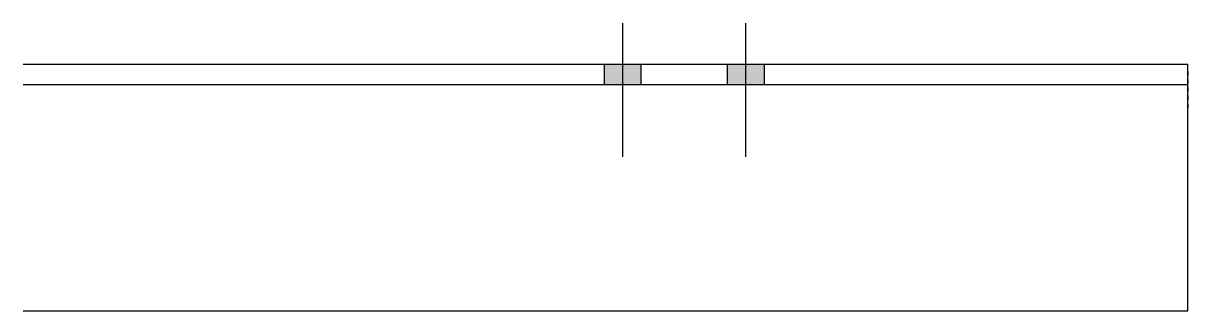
# Model space of a CAD drawing. Header units: millimetres. Extents: x 10 to 18255, y 9 to 371.
# Drawn here: x 12189 to 12756, y 13 to 153 of the extents above; entities that cross this region are included whole.
import ezdxf

# ---------------------------------------------------------------- set-up
doc = ezdxf.new("R2010")
doc.units = ezdxf.units.MM
doc.linetypes.add('DXK_LINE_DOT2', pattern=[3.9198, 1.9599, -1.9599])
doc.layers.add('STÅL', color=7, linetype='Continuous')

msp = doc.modelspace()

# ---------------------------------------------------------------- hatches: boundary and pattern name
at = {"layer": 'STÅL', "linetype": 'Continuous'}
for points in [[(12471.86, 123.5), (12489.86, 123.5), (12489.86, 133.5), (12471.86, 133.5)], [(12531.86, 123.5), (12549.86, 123.5), (12549.86, 133.5), (12531.86, 133.5)]]:
    msp.add_hatch(color=3, dxfattribs=at).paths.add_polyline_path(points)

# ---------------------------------------------------------------- linework, layer by layer
at = {"layer": 'STÅL', "color": 3, "linetype": 'Continuous'}
for p, q in [((12480.86, 153.48), (12480.86, 88.48)), ((12540.86, 153.48), (12540.86, 88.48)), ((12471.86, 133.5), (12471.86, 123.5)), ((12489.86, 133.5), (12489.86, 123.5)), ((12531.86, 133.5), (12531.86, 123.5)), ((12549.86, 133.5), (12549.86, 123.5))]:
    msp.add_line(p, q, dxfattribs=at)
at = {"layer": 'STÅL', "color": 2, "linetype": 'Continuous'}
for p, q in [((12188.86, 133.5), (12756.32, 133.5)), ((12756.32, 115.47), (12756.32, 133.5)), ((12756.32, 123.5), (12188.86, 123.5)), ((12756.32, 13.5), (12756.32, 115.47)), ((12188.86, 13.5), (12756.32, 13.5))]:
    msp.add_line(p, q, dxfattribs=at)
at = {"layer": 'STÅL', "color": 7, "linetype": 'DXK_LINE_DOT2'}
msp.add_line((12756.32, 130), (12756.32, 110.5), dxfattribs=at)

doc.saveas('drawing.dxf')
